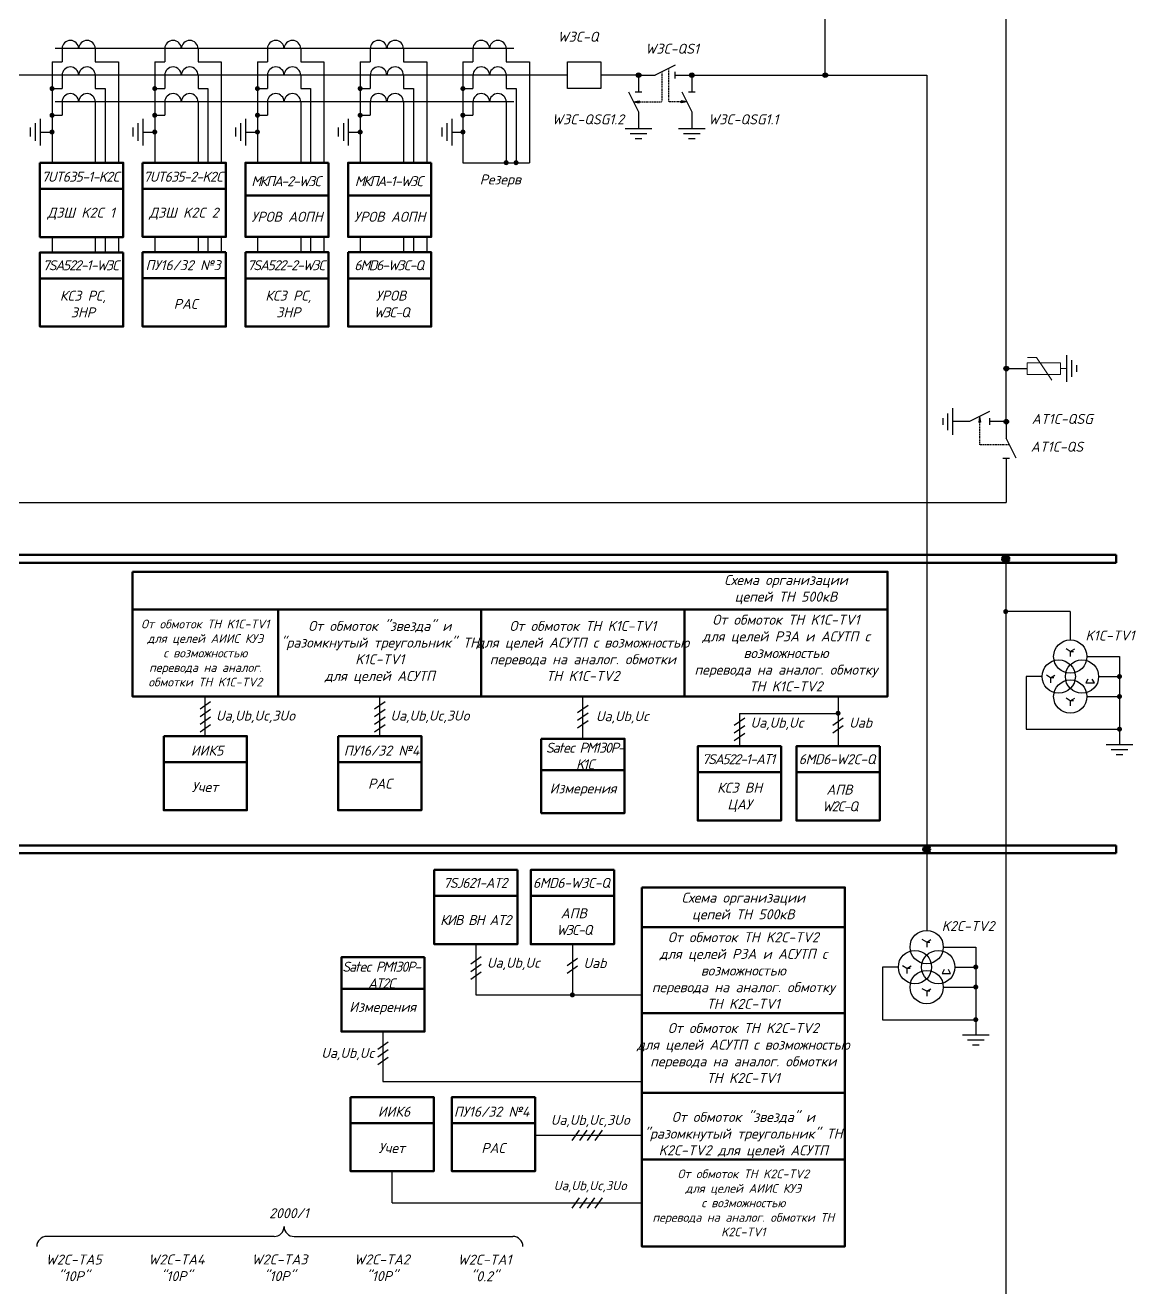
# Model space of a CAD drawing. Header units: millimetres. Extents: x -4534 to -456, y 3875 to 4716.
# Drawn here: x -4049.9 to -3833.2, y 4256.2 to 4502.6 of the extents above; entities that cross this region are included whole.
import ezdxf
from ezdxf.enums import TextEntityAlignment as Align

# ---------------------------------------------------------------- set-up
doc = ezdxf.new("R2010")
doc.units = ezdxf.units.MM
doc.linetypes.add('HIDDEN2', pattern=[0.1875, 0.125, -0.0625])
doc.layers.add('Измерения АСУТП', color=80, linetype='Continuous')
doc.layers.add('РАС АСУТП', color=50, linetype='Continuous')
doc.styles.add('ГОСТ 3.0', font='isocpeur.ttf', dxfattribs={"oblique": 15, "height": 3})

# ---------------------------------------------------------------- blocks, each defined once
blk = doc.blocks.new('*U78')
for p, q in [((0, 0), (5, 0)), ((11, 3), (5, 0)), ((11, -1), (11, 1)), ((11, 0), (16, 0))]:
    blk.add_line(p, q)
blk = doc.blocks.new('Точка')
h = blk.add_hatch(color=256)
edge = h.paths.add_edge_path()
edge.add_arc((0, 0), 0.691, 0, 360)
blk.add_circle((0, 0), 0.691)
blk = doc.blocks.new('*U90')
for p, q in [((0, 0), (5, 0)), ((11, 3), (5, 0)), ((11, -1), (11, 1)), ((11, 0), (16, 0))]:
    blk.add_line(p, q)

msp = doc.modelspace()

# ---------------------------------------------------------------- hatches: boundary and pattern name
for points in [[(-3930.11, 4487.52), (-3930.11, 4487.69), (-3930.11, 4487.86), (-3931.2, 4487.69)], [(-3920.8, 4487.69), (-3921.88, 4487.86), (-3921.88, 4487.69), (-3921.88, 4487.52)], [(-3863.81, 4425.16), (-3863.64, 4425.16), (-3863.47, 4425.16), (-3863.64, 4426.24)]]:
    msp.add_hatch(color=0).paths.add_polyline_path(points)
at = {"linetype": 'HIDDEN2'}
for points in [[(-3857.78, 4398.49, 1), (-3859.33, 4398.49, 1)], [(-3857.78, 4398.49, 1), (-3859.33, 4398.49, 1)], [(-3857.78, 4398.49, 1), (-3859.33, 4398.49, 1)], [(-3873.21, 4341.8, 1), (-3874.76, 4341.8, 1)], [(-3873.21, 4341.8, 1), (-3874.76, 4341.8, 1)], [(-3873.21, 4341.8, 1), (-3874.76, 4341.8, 1)]]:
    msp.add_hatch(color=0, dxfattribs=at).paths.add_polyline_path(points)

# ---------------------------------------------------------------- linework, layer by layer
at = {"color": 0}
for p, q in [((-3893.78, 4492.89), (-3893.78, 4562.17)), ((-3858.44, 4425.27), (-3858.44, 4507.78)), ((-4042.76, 4498.07), (-4042.76, 4495.47)), ((-4036.26, 4498.07), (-4036.26, 4495.47)), ((-4022.71, 4498.07), (-4022.71, 4495.47)), ((-4016.21, 4498.07), (-4016.21, 4495.47)), ((-4002.66, 4498.07), (-4002.66, 4495.47)), ((-3996.16, 4498.07), (-3996.16, 4495.47)), ((-3982.61, 4498.07), (-3982.61, 4495.47)), ((-3976.11, 4498.07), (-3976.11, 4495.47)), ((-3962.56, 4498.07), (-3962.56, 4495.47)), ((-3956.06, 4498.07), (-3956.06, 4495.47)), ((-4036.26, 4495.47), (-4031.72, 4495.47)), ((-4031.72, 4495.47), (-4031.72, 4475.81)), ((-4016.21, 4495.47), (-4011.67, 4495.47)), ((-4011.67, 4495.47), (-4011.67, 4475.81)), ((-3996.16, 4495.47), (-3991.62, 4495.47)), ((-3991.62, 4495.47), (-3991.62, 4475.81)), ((-3976.11, 4495.47), (-3971.57, 4495.47)), ((-3971.57, 4495.47), (-3971.57, 4475.81)), ((-3956.06, 4495.47), (-3951.52, 4495.47)), ((-3951.52, 4495.47), (-3951.52, 4475.81)), ((-3944.11, 4492.89), (-4055.28, 4492.89)), ((-4042.76, 4492.87), (-4042.76, 4490.27)), ((-4036.26, 4492.87), (-4036.26, 4490.27)), ((-4022.71, 4492.88), (-4022.71, 4490.28)), ((-4016.21, 4492.88), (-4016.21, 4490.28)), ((-4002.66, 4492.88), (-4002.66, 4490.28)), ((-3996.16, 4492.88), (-3996.16, 4490.28)), ((-3982.61, 4492.87), (-3982.61, 4490.27)), ((-3976.11, 4492.87), (-3976.11, 4490.27)), ((-3962.56, 4492.88), (-3962.56, 4490.28)), ((-3956.06, 4492.88), (-3956.06, 4490.28)), ((-3930.22, 4492.89), (-3937.61, 4492.89)), ((-3930.22, 4492.89), (-3930.22, 4489.64)), ((-3919.82, 4492.89), (-3873.98, 4492.89)), ((-3919.82, 4492.89), (-3919.82, 4489.64)), ((-3873.98, 4492.89), (-3873.98, 4342.57)), ((-4036.26, 4490.27), (-4034.33, 4490.27)), ((-4016.21, 4490.28), (-4014.28, 4490.28)), ((-3996.16, 4490.28), (-3994.23, 4490.28)), ((-3976.11, 4490.27), (-3974.18, 4490.27)), ((-3956.06, 4490.28), (-3954.13, 4490.28)), ((-3932.17, 4489.64), (-3930.22, 4485.74)), ((-3930.87, 4489.64), (-3929.57, 4489.64)), ((-3921.77, 4489.64), (-3919.82, 4485.74)), ((-3920.47, 4489.64), (-3919.17, 4489.64)), ((-4042.76, 4487.67), (-4042.76, 4485.07)), ((-4036.26, 4487.67), (-4036.26, 4475.81)), ((-4022.71, 4487.67), (-4022.71, 4485.07)), ((-4016.21, 4487.67), (-4016.21, 4475.81)), ((-4002.66, 4487.67), (-4002.66, 4485.07)), ((-3996.16, 4487.67), (-3996.16, 4475.81)), ((-3982.61, 4487.67), (-3982.61, 4485.07)), ((-3976.11, 4487.67), (-3976.11, 4475.81)), ((-3962.56, 4487.67), (-3962.56, 4485.07)), ((-3956.06, 4487.67), (-3956.06, 4475.81)), ((-3931.2, 4487.69), (-3930.11, 4487.86)), ((-3931.2, 4487.69), (-3930.11, 4487.52)), ((-3930.11, 4487.86), (-3930.11, 4487.69)), ((-3930.11, 4487.52), (-3930.11, 4487.69)), ((-3920.8, 4487.69), (-3921.88, 4487.86)), ((-3921.88, 4487.86), (-3921.88, 4487.69)), ((-3920.8, 4487.69), (-3921.88, 4487.52)), ((-3921.88, 4487.52), (-3921.88, 4487.69)), ((-3930.22, 4485.74), (-3930.22, 4482.49)), ((-3919.82, 4485.74), (-3919.82, 4482.49)), ((-4046.96, 4481.79), (-4044.71, 4481.79)), ((-4026.91, 4481.8), (-4024.66, 4481.8)), ((-4006.86, 4481.8), (-4004.61, 4481.8)), ((-3986.81, 4481.79), (-3984.56, 4481.79)), ((-3966.62, 4481.8), (-3964.51, 4481.8)), ((-3964.51, 4475.81), (-3951.52, 4475.81)), ((-4044.71, 4461.31), (-4044.71, 4458.31)), ((-4036.26, 4461.31), (-4036.26, 4458.31)), ((-4034.33, 4461.31), (-4034.33, 4458.31)), ((-4031.72, 4461.31), (-4031.72, 4458.31)), ((-4024.66, 4461.32), (-4024.66, 4458.32)), ((-4016.21, 4461.32), (-4016.21, 4458.32)), ((-4014.28, 4461.32), (-4014.28, 4458.32)), ((-4011.67, 4461.32), (-4011.67, 4458.32)), ((-4004.61, 4461.32), (-4004.61, 4458.32)), ((-3996.16, 4461.32), (-3996.16, 4458.32)), ((-3994.23, 4461.32), (-3994.23, 4458.32)), ((-3991.62, 4461.32), (-3991.62, 4458.32)), ((-3984.56, 4461.31), (-3984.56, 4458.31)), ((-3976.11, 4461.31), (-3976.11, 4458.31)), ((-3974.18, 4461.31), (-3974.18, 4458.31)), ((-3971.57, 4461.31), (-3971.57, 4458.31)), ((-3858.44, 4435.62), (-3854.35, 4435.62)), ((-3861.69, 4427.22), (-3865.59, 4425.27)), ((-3863.64, 4426.24), (-3863.81, 4425.16)), ((-3863.64, 4426.24), (-3863.47, 4425.16)), ((-3861.69, 4425.92), (-3861.69, 4424.62)), ((-3865.59, 4425.27), (-3868.84, 4425.27)), ((-3863.81, 4425.16), (-3863.64, 4425.16)), ((-3863.47, 4425.16), (-3863.64, 4425.16)), ((-3858.44, 4425.27), (-3861.69, 4425.27)), ((-3858.44, 4414.87), (-3858.44, 4409.51)), ((-4268.02, 4409.51), (-3858.44, 4409.51)), ((-3858.55, 4398.49), (-3858.55, 4246.48)), ((-3845.94, 4388.21), (-3858.55, 4388.21)), ((-3845.94, 4388.21), (-3845.94, 4382.67)), ((-3845.94, 4380.4), (-3846.78, 4380.91)), ((-3845.94, 4380.4), (-3845.09, 4380.91)), ((-3845.94, 4380.4), (-3845.94, 4379.42)), ((-3845.94, 4380.4), (-3845.29, 4380.4)), ((-3842.69, 4379.42), (-3836.35, 4379.42)), ((-3836.35, 4379.42), (-3836.35, 4362.28)), ((-3851.46, 4375.52), (-3854.56, 4375.52)), ((-3854.56, 4375.52), (-3854.56, 4365.25)), ((-3849.78, 4375.26), (-3850.62, 4375.76)), ((-3849.78, 4375.26), (-3848.94, 4375.76)), ((-3849.78, 4375.26), (-3849.78, 4374.28)), ((-3849.13, 4375.26), (-3849.78, 4375.26)), ((-3842.51, 4375.02), (-3842.93, 4374.28)), ((-3842.93, 4374.28), (-3841.25, 4374.28)), ((-3841.25, 4374.28), (-3841.67, 4375.02)), ((-3840.41, 4375.52), (-3836.35, 4375.52)), ((-3891.27, 4371.64), (-3891.27, 4361.91)), ((-3842.69, 4371.62), (-3836.35, 4371.62)), ((-3845.94, 4370.79), (-3846.78, 4371.29)), ((-3845.94, 4370.79), (-3845.09, 4371.29)), ((-3845.94, 4370.79), (-3845.94, 4369.81)), ((-3845.29, 4370.79), (-3845.94, 4370.79)), ((-3911.54, 4366.04), (-3909.5, 4367.47)), ((-3910.52, 4368.31), (-3891.27, 4368.31)), ((-3910.52, 4368.31), (-3910.52, 4361.91)), ((-3892.3, 4366.04), (-3890.25, 4367.47)), ((-3911.54, 4364.54), (-3909.5, 4365.97)), ((-3911.54, 4363.04), (-3909.5, 4364.47)), ((-3892.3, 4364.54), (-3890.25, 4365.97)), ((-3854.56, 4365.25), (-3836.35, 4365.25)), ((-3873.98, 4341.8), (-3873.98, 4325.97)), ((-3961.97, 4323.28), (-3961.97, 4313.39)), ((-3943.14, 4323.28), (-3943.14, 4313.39)), ((-3873.98, 4323.7), (-3874.83, 4324.21)), ((-3873.98, 4323.7), (-3873.14, 4324.21)), ((-3873.98, 4323.7), (-3873.98, 4322.72)), ((-3873.98, 4323.7), (-3873.33, 4323.7)), ((-3870.73, 4322.72), (-3864.4, 4322.72)), ((-3864.4, 4322.72), (-3864.4, 4305.58)), ((-3962.96, 4319.43), (-3960.91, 4320.86)), ((-3944.16, 4319.11), (-3942.11, 4320.55)), ((-3962.96, 4317.93), (-3960.91, 4319.36)), ((-3962.96, 4316.43), (-3960.91, 4317.86)), ((-3944.16, 4317.61), (-3942.11, 4319.05)), ((-3879.51, 4318.82), (-3882.61, 4318.82)), ((-3882.61, 4318.82), (-3882.61, 4308.55)), ((-3877.83, 4318.56), (-3878.67, 4319.06)), ((-3877.83, 4318.56), (-3876.99, 4319.06)), ((-3877.83, 4318.56), (-3877.83, 4317.58)), ((-3877.18, 4318.56), (-3877.83, 4318.56)), ((-3870.56, 4318.32), (-3870.98, 4317.58)), ((-3870.98, 4317.58), (-3869.3, 4317.58)), ((-3869.3, 4317.58), (-3869.72, 4318.32)), ((-3868.46, 4318.82), (-3864.4, 4318.82)), ((-3870.73, 4314.92), (-3864.4, 4314.92)), ((-3961.97, 4313.39), (-3929.59, 4313.39)), ((-3873.98, 4314.09), (-3874.83, 4314.6)), ((-3873.98, 4314.09), (-3873.14, 4314.6)), ((-3873.98, 4314.09), (-3873.98, 4313.11)), ((-3873.33, 4314.09), (-3873.98, 4314.09)), ((-3882.61, 4308.55), (-3864.4, 4308.55))]:
    msp.add_line(p, q, dxfattribs=at)
at = {"color": 0, "ltscale": 0.25}
for p, q in [((-3954.59, 4498.07), (-4044.07, 4498.07)), ((-4044.71, 4495.47), (-4042.76, 4495.47)), ((-4044.71, 4495.47), (-4044.71, 4475.81)), ((-4024.66, 4495.47), (-4022.71, 4495.47)), ((-4024.66, 4495.47), (-4024.66, 4475.81)), ((-4004.61, 4495.47), (-4002.66, 4495.47)), ((-4004.61, 4495.47), (-4004.61, 4475.81)), ((-3984.56, 4495.47), (-3982.61, 4495.47)), ((-3984.56, 4495.47), (-3984.56, 4475.81)), ((-3964.51, 4495.47), (-3962.56, 4495.47)), ((-3964.51, 4495.47), (-3964.51, 4475.81)), ((-4044.71, 4490.27), (-4042.76, 4490.27)), ((-4034.33, 4490.27), (-4034.33, 4475.81)), ((-4024.66, 4490.28), (-4022.71, 4490.28)), ((-4014.28, 4490.28), (-4014.28, 4475.81)), ((-4004.61, 4490.28), (-4002.66, 4490.28)), ((-3994.23, 4490.28), (-3994.23, 4475.81)), ((-3984.56, 4490.27), (-3982.61, 4490.27)), ((-3974.18, 4490.27), (-3974.18, 4475.81)), ((-3964.51, 4490.28), (-3962.56, 4490.28)), ((-3954.13, 4490.28), (-3954.13, 4475.81)), ((-3954.59, 4487.67), (-4044.07, 4487.67)), ((-4044.71, 4485.07), (-4042.76, 4485.07)), ((-4024.66, 4485.07), (-4022.71, 4485.07)), ((-4004.61, 4485.07), (-4002.66, 4485.07)), ((-3984.56, 4485.07), (-3982.61, 4485.07)), ((-3964.51, 4485.07), (-3962.56, 4485.07)), ((-4048.91, 4480.93), (-4048.91, 4482.66)), ((-4047.93, 4480.06), (-4047.93, 4483.53)), ((-4046.96, 4479.19), (-4046.96, 4484.39)), ((-4028.86, 4480.94), (-4028.86, 4482.67)), ((-4027.88, 4480.07), (-4027.88, 4483.54)), ((-4026.91, 4479.2), (-4026.91, 4484.4)), ((-4008.81, 4480.94), (-4008.81, 4482.67)), ((-4007.83, 4480.07), (-4007.83, 4483.54)), ((-4006.86, 4479.2), (-4006.86, 4484.4)), ((-3988.76, 4480.93), (-3988.76, 4482.66)), ((-3987.78, 4480.06), (-3987.78, 4483.53)), ((-3986.81, 4479.19), (-3986.81, 4484.39)), ((-3968.57, 4480.94), (-3968.57, 4482.67)), ((-3967.59, 4480.07), (-3967.59, 4483.54)), ((-3966.62, 4479.2), (-3966.62, 4484.4)), ((-4014.79, 4363.96), (-4014.79, 4371.76)), ((-4015.81, 4369.22), (-4013.76, 4370.65)), ((-4015.81, 4367.72), (-4013.76, 4369.15)), ((-4015.81, 4366.22), (-4013.76, 4367.65)), ((-4015.81, 4364.72), (-4013.76, 4366.15)), ((-3978.31, 4272.79), (-3978.31, 4278.96)), ((-3978.31, 4272.79), (-3929.59, 4272.79)), ((-3941.79, 4273.81), (-3943.23, 4271.77)), ((-3940.29, 4273.81), (-3941.73, 4271.77)), ((-3938.79, 4273.81), (-3940.23, 4271.77)), ((-3937.29, 4273.81), (-3938.73, 4271.77)), ((-4001.36, 4266.24), (-4045.74, 4266.24)), ((-3997.46, 4266.24), (-3954.74, 4266.24))]:
    msp.add_line(p, q, dxfattribs=at)
at = {"color": 0, "linetype": 'HIDDEN2'}
for p, q in [((-3925.67, 4493.54), (-3925.67, 4487.69)), ((-3924.37, 4494.19), (-3924.37, 4487.69)), ((-3930.11, 4487.69), (-3925.67, 4487.69)), ((-3921.88, 4487.69), (-3924.37, 4487.69)), ((-3863.64, 4425.16), (-3863.64, 4420.72)), ((-3857.79, 4420.72), (-3863.64, 4420.72))]:
    msp.add_line(p, q, dxfattribs=at)
at = {"color": 0, "lineweight": 25, "ltscale": 0.25}
for p, q in [((-3932.82, 4482.49), (-3927.62, 4482.49)), ((-3922.42, 4482.49), (-3917.22, 4482.49)), ((-3931.85, 4481.51), (-3928.6, 4481.51)), ((-3930.87, 4480.54), (-3929.57, 4480.54)), ((-3921.45, 4481.51), (-3918.2, 4481.51)), ((-3920.47, 4480.54), (-3919.17, 4480.54)), ((-3846.69, 4438.22), (-3846.69, 4433.02)), ((-3845.71, 4437.24), (-3845.71, 4433.99)), ((-3844.74, 4436.27), (-3844.74, 4434.97)), ((-3870.79, 4424.62), (-3870.79, 4425.92)), ((-3869.82, 4423.64), (-3869.82, 4426.89)), ((-3868.84, 4422.67), (-3868.84, 4427.87)), ((-3838.95, 4362.28), (-3833.75, 4362.28)), ((-3837.97, 4361.31), (-3834.72, 4361.31)), ((-3837, 4360.33), (-3835.7, 4360.33)), ((-3867, 4305.58), (-3861.8, 4305.58)), ((-3866.02, 4304.61), (-3862.77, 4304.61)), ((-3865.05, 4303.63), (-3863.75, 4303.63))]:
    msp.add_line(p, q, dxfattribs=at)
at = {"color": 0, "lineweight": 18}
for p, q in [((-3847.87, 4436.76), (-3854.35, 4436.76)), ((-3854.35, 4434.48), (-3854.35, 4436.76)), ((-3852.56, 4437.82), (-3854.33, 4437.82)), ((-3852.56, 4437.82), (-3854.33, 4437.82)), ((-3849.53, 4433.36), (-3852.56, 4437.82)), ((-3847.87, 4434.48), (-3847.87, 4436.76)), ((-3847.87, 4435.62), (-3846.69, 4435.62)), ((-3847.87, 4434.48), (-3854.35, 4434.48))]:
    msp.add_line(p, q, dxfattribs=at)
at = {"color": 0, "lineweight": 50}
for p, q in [((-4492.65, 4399.27), (-3836.99, 4399.27)), ((-3836.99, 4399.27), (-3836.99, 4397.72)), ((-3836.99, 4397.72), (-4492.65, 4397.72)), ((-4492.65, 4342.57), (-3836.99, 4342.57)), ((-3836.99, 4342.57), (-3836.99, 4341.02)), ((-3836.99, 4341.02), (-4492.65, 4341.02)), ((-3929.59, 4326.6), (-3889.95, 4326.6))]:
    msp.add_line(p, q, dxfattribs=at)
at = {"color": 0}
msp.add_lwpolyline([(-3937.61, 4490.29), (-3944.11, 4490.29), (-3944.11, 4495.49), (-3937.61, 4495.49)], close=True, dxfattribs=at)
at = {"color": 0, "ltscale": 0.25, "const_width": 0.487}
for points in [[(-4044.71, 4490.52, -1), (-4044.71, 4490.03, -1)], [(-4024.66, 4490.52, -1), (-4024.66, 4490.04, -1)], [(-4004.61, 4490.52, -1), (-4004.61, 4490.04, -1)], [(-3984.56, 4490.52, -1), (-3984.56, 4490.03, -1)], [(-3964.51, 4490.52, -1), (-3964.51, 4490.04, -1)], [(-4044.71, 4485.31, -1), (-4044.71, 4484.82, -1)], [(-4024.66, 4485.32, -1), (-4024.66, 4484.83, -1)], [(-4004.61, 4485.32, -1), (-4004.61, 4484.83, -1)], [(-3984.56, 4485.31, -1), (-3984.56, 4484.82, -1)], [(-3964.51, 4485.32, -1), (-3964.51, 4484.83, -1)], [(-4044.71, 4482.04, -1), (-4044.71, 4481.55, -1)], [(-4024.66, 4482.05, -1), (-4024.66, 4481.56, -1)], [(-4004.61, 4482.05, -1), (-4004.61, 4481.56, -1)], [(-3984.56, 4482.04, -1), (-3984.56, 4481.55, -1)], [(-3964.51, 4482.05, -1), (-3964.51, 4481.56, -1)], [(-3956.06, 4476.06, -1), (-3956.06, 4475.57, -1)], [(-3954.13, 4476.06, -1), (-3954.13, 4475.57, -1)], [(-3858.8, 4388.21, -1), (-3858.31, 4388.21, -1)], [(-3836.59, 4375.52, -1), (-3836.1, 4375.52, -1)], [(-3836.59, 4371.62, -1), (-3836.1, 4371.62, -1)], [(-3891.51, 4368.36, 1), (-3891.03, 4368.36, 1)], [(-3836.59, 4365.25, -1), (-3836.1, 4365.25, -1)], [(-3864.64, 4318.82, -1), (-3864.15, 4318.82, -1)], [(-3864.64, 4314.92, -1), (-3864.15, 4314.92, -1)], [(-3943.38, 4313.39, 1), (-3942.89, 4313.39, 1)], [(-3864.64, 4308.55, -1), (-3864.15, 4308.55, -1)]]:
    msp.add_lwpolyline(points, format="xyb", close=True, dxfattribs=at)
at = {"color": 0, "lineweight": 50, "ltscale": 0.25}
for points in [[(-4047.07, 4475.81), (-4030.82, 4475.81), (-4030.82, 4470.72), (-4047.07, 4470.72)], [(-4027.02, 4475.81), (-4010.77, 4475.81), (-4010.77, 4470.73), (-4027.02, 4470.73)], [(-3990.72, 4475.81), (-4006.97, 4475.81), (-4006.97, 4469.41), (-3990.72, 4469.41)], [(-3970.67, 4475.81), (-3986.92, 4475.81), (-3986.92, 4469.41), (-3970.67, 4469.41)], [(-4047.07, 4470.72), (-4030.82, 4470.72), (-4030.82, 4461.31), (-4047.07, 4461.31)], [(-4027.02, 4470.73), (-4010.77, 4470.73), (-4010.77, 4461.32), (-4027.02, 4461.32)], [(-3990.72, 4469.41), (-4006.97, 4469.41), (-4006.97, 4461.32), (-3990.72, 4461.32)], [(-3970.67, 4469.41), (-3986.92, 4469.41), (-3986.92, 4461.32), (-3970.67, 4461.32)], [(-4030.82, 4458.3), (-4047.07, 4458.3), (-4047.07, 4453.22), (-4030.82, 4453.22)], [(-4006.97, 4458.32), (-3990.72, 4458.32), (-3990.72, 4453.24), (-4006.97, 4453.24)], [(-3986.92, 4458.32), (-3970.67, 4458.32), (-3970.67, 4453.24), (-3986.92, 4453.24)], [(-4030.82, 4453.22), (-4047.07, 4453.22), (-4047.07, 4443.81), (-4030.82, 4443.81)], [(-4006.97, 4453.24), (-3990.72, 4453.24), (-3990.72, 4443.83), (-4006.97, 4443.83)], [(-3986.92, 4453.24), (-3970.67, 4453.24), (-3970.67, 4443.83), (-3986.92, 4443.83)], [(-4029.02, 4388.59), (-4000.56, 4388.59), (-4000.56, 4371.64), (-4029.02, 4371.64)], [(-4022.91, 4363.91), (-4006.66, 4363.91), (-4006.66, 4358.83), (-4022.91, 4358.83)], [(-3902.4, 4361.91), (-3918.65, 4361.91), (-3918.65, 4356.83), (-3902.4, 4356.83)], [(-3883.15, 4361.91), (-3899.4, 4361.91), (-3899.4, 4356.83), (-3883.15, 4356.83)], [(-4022.91, 4358.83), (-4006.66, 4358.83), (-4006.66, 4349.42), (-4022.91, 4349.42)], [(-3902.4, 4356.83), (-3918.65, 4356.83), (-3918.65, 4347.41), (-3902.4, 4347.41)], [(-3883.15, 4356.83), (-3899.4, 4356.83), (-3899.4, 4347.41), (-3883.15, 4347.41)], [(-3953.85, 4337.77), (-3970.1, 4337.77), (-3970.1, 4332.69), (-3953.85, 4332.69)], [(-3935.01, 4337.77), (-3951.26, 4337.77), (-3951.26, 4332.69), (-3935.01, 4332.69)], [(-3953.85, 4332.69), (-3970.1, 4332.69), (-3970.1, 4323.28), (-3953.85, 4323.28)], [(-3935.01, 4332.69), (-3951.26, 4332.69), (-3951.26, 4323.28), (-3935.01, 4323.28)], [(-3986.44, 4293.45), (-3970.19, 4293.45), (-3970.19, 4288.37), (-3986.44, 4288.37)], [(-3986.44, 4288.37), (-3970.19, 4288.37), (-3970.19, 4278.96), (-3986.44, 4278.96)], [(-3929.59, 4281.27), (-3889.95, 4281.27), (-3889.95, 4264.31), (-3929.59, 4264.31)]]:
    msp.add_lwpolyline(points, close=True, dxfattribs=at)
at = {"color": 0, "lineweight": 50}
for points in [[(-4029.02, 4395.99), (-3881.62, 4395.99), (-3881.62, 4388.59), (-4029.02, 4388.59)], [(-3921.27, 4388.59), (-3881.62, 4388.59), (-3881.62, 4371.64), (-3921.27, 4371.64)], [(-3929.59, 4334.37), (-3889.95, 4334.37), (-3889.95, 4309.81), (-3929.59, 4309.81)]]:
    msp.add_lwpolyline(points, close=True, dxfattribs=at)
at = {"color": 0, "linetype": 'HIDDEN2'}
for centre in [(-3858.55, 4398.49), (-3858.55, 4398.49), (-3858.55, 4398.49), (-3873.98, 4341.8), (-3873.98, 4341.8), (-3873.98, 4341.8)]:
    msp.add_circle(centre, 0.771, dxfattribs=at)
at = {"color": 0}
for centre in [(-3845.94, 4379.42), (-3848.21, 4375.52), (-3843.66, 4375.52), (-3845.94, 4371.62), (-3873.98, 4322.72), (-3876.26, 4318.82), (-3871.71, 4318.82), (-3873.98, 4314.92)]:
    msp.add_circle(centre, 3.25, dxfattribs=at)
for centre in [(-4041.13, 4498.07), (-4037.88, 4498.07), (-4021.08, 4498.07), (-4017.83, 4498.07), (-4001.03, 4498.07), (-3997.78, 4498.07), (-3980.98, 4498.07), (-3977.73, 4498.07), (-3960.93, 4498.07), (-3957.68, 4498.07), (-4021.08, 4492.88), (-4017.83, 4492.88), (-4001.03, 4492.88), (-3997.78, 4492.88), (-3960.93, 4492.88), (-3957.68, 4492.88), (-4041.13, 4492.87), (-4037.88, 4492.87), (-3980.98, 4492.87), (-3977.73, 4492.87), (-4041.13, 4487.67), (-4037.88, 4487.67), (-4021.08, 4487.67), (-4017.83, 4487.67), (-4001.03, 4487.67), (-3997.78, 4487.67), (-3980.98, 4487.67), (-3977.73, 4487.67), (-3960.93, 4487.67), (-3957.68, 4487.67)]:
    msp.add_arc(centre, 1.62, 0, 180, dxfattribs=at)
at = {"color": 0, "ltscale": 0.25}
for centre, start, end in [((-4001.36, 4268.19), 270, 0), ((-3997.46, 4268.19), 180, 270), ((-4045.74, 4264.29), 90, 180), ((-3954.74, 4264.29), 0, 90)]:
    msp.add_arc(centre, 1.95, start, end, dxfattribs=at)
at = {"layer": 'Измерения АСУТП', "color": 0}
for p, q in [((-3941.09, 4363.37), (-3941.09, 4371.76)), ((-3940.06, 4369.9), (-3942.11, 4368.47)), ((-3940.06, 4368.4), (-3942.11, 4366.97)), ((-3940.06, 4366.9), (-3942.11, 4365.47)), ((-3980.11, 4306.23), (-3980.11, 4296.5)), ((-3981.13, 4302.77), (-3979.08, 4304.21)), ((-3981.13, 4301.27), (-3979.08, 4302.71)), ((-3981.13, 4299.77), (-3979.08, 4301.21)), ((-3980.11, 4296.5), (-3929.59, 4296.5))]:
    msp.add_line(p, q, dxfattribs=at)
at = {"layer": 'Измерения АСУТП', "color": 0, "lineweight": 50}
for points in [[(-3960.91, 4388.59), (-3921.27, 4388.59), (-3921.27, 4371.64), (-3960.91, 4371.64)], [(-3929.59, 4309.81), (-3889.95, 4309.81), (-3889.95, 4294.27), (-3929.59, 4294.27)]]:
    msp.add_lwpolyline(points, close=True, dxfattribs=at)
at = {"layer": 'Измерения АСУТП', "color": 0, "lineweight": 50, "ltscale": 0.25}
for points in [[(-3949.21, 4363.37), (-3932.96, 4363.37), (-3932.96, 4357.23), (-3949.21, 4357.23)], [(-3949.21, 4357.23), (-3932.96, 4357.23), (-3932.96, 4348.88), (-3949.21, 4348.88)], [(-3971.98, 4320.73), (-3988.23, 4320.73), (-3988.23, 4314.55), (-3971.98, 4314.55)], [(-3971.98, 4314.55), (-3988.23, 4314.55), (-3988.23, 4306.23), (-3971.98, 4306.23)]]:
    msp.add_lwpolyline(points, close=True, dxfattribs=at)
at = {"layer": 'РАС АСУТП', "color": 0}
for p, q in [((-3980.73, 4363.96), (-3980.73, 4371.76)), ((-3981.76, 4369.22), (-3979.71, 4370.65)), ((-3981.76, 4367.72), (-3979.71, 4369.15)), ((-3981.76, 4366.22), (-3979.71, 4367.65)), ((-3981.76, 4364.72), (-3979.71, 4366.15)), ((-3950.41, 4285.99), (-3929.46, 4285.99)), ((-3943.19, 4284.96), (-3941.76, 4287.01)), ((-3941.69, 4284.96), (-3940.26, 4287.01)), ((-3940.19, 4284.96), (-3938.76, 4287.01)), ((-3938.69, 4284.96), (-3937.26, 4287.01))]:
    msp.add_line(p, q, dxfattribs=at)
at = {"layer": 'РАС АСУТП', "color": 0, "lineweight": 50, "ltscale": 0.25}
for points in [[(-4010.77, 4458.33), (-4027.02, 4458.33), (-4027.02, 4453.25), (-4010.77, 4453.25)], [(-4010.77, 4453.25), (-4027.02, 4453.25), (-4027.02, 4443.84), (-4010.77, 4443.84)], [(-3988.86, 4363.91), (-3972.61, 4363.91), (-3972.61, 4358.83), (-3988.86, 4358.83)], [(-3988.86, 4358.83), (-3972.61, 4358.83), (-3972.61, 4349.42), (-3988.86, 4349.42)], [(-3950.41, 4293.45), (-3966.66, 4293.45), (-3966.66, 4288.37), (-3950.41, 4288.37)], [(-3950.41, 4288.37), (-3966.66, 4288.37), (-3966.66, 4278.96), (-3950.41, 4278.96)]]:
    msp.add_lwpolyline(points, close=True, dxfattribs=at)
at = {"layer": 'РАС АСУТП', "color": 0, "lineweight": 50}
for points in [[(-4000.56, 4388.59), (-3960.91, 4388.59), (-3960.91, 4371.64), (-4000.56, 4371.64)], [(-3929.59, 4294.27), (-3889.95, 4294.27), (-3889.95, 4281.27), (-3929.59, 4281.27)]]:
    msp.add_lwpolyline(points, close=True, dxfattribs=at)

# ---------------------------------------------------------------- block references
at = {"color": 0, "xscale": 0.65, "yscale": 0.65, "zscale": 0.65}
msp.add_blockref('*U78', (-3930.22, 4492.89), dxfattribs=at)
for name, p, rotation in [('Точка', (-3930.22, 4492.89), 270), ('Точка', (-3919.82, 4492.89), 270), ('Точка', (-3893.78, 4492.89), 270), ('Точка', (-3858.44, 4435.62), 180), ('Точка', (-3858.44, 4425.27), 180), ('*U90', (-3858.44, 4425.27), 270)]:
    msp.add_blockref(name, p, dxfattribs=dict(at, rotation=rotation))

# ---------------------------------------------------------------- texts
at = {"color": 0, "lineweight": 18, "style": 'ГОСТ 3.0', "oblique": 15}
for s, p in [('K1C-TV1', (-3842.99, 4382.55)), ('K2C-TV2', (-3871.04, 4325.85))]:
    msp.add_text(s, height=1.95, dxfattribs=at).set_placement(p)
at = {"color": 0, "lineweight": 50, "ltscale": 0.25, "style": 'ГОСТ 3.0', "oblique": 15}
for height, p in [(1.95, (-4012.7, 4366.92)), (1.8, (-3946.78, 4275.27))]:
    msp.add_text('Ua,Ub,Uc,3Uo', height=height, dxfattribs=at).set_placement(p)
at = {"color": 0, "ltscale": 2, "style": 'ГОСТ 3.0', "oblique": 15}
for s, p in [('Ua,Ub,Uc', (-3908.36, 4365.54)), ('Uab', (-3889.11, 4365.54)), ('Ua,Ub,Uc', (-3959.81, 4318.68)), ('Uab', (-3940.97, 4318.62))]:
    msp.add_text(s, height=1.95, dxfattribs=at).set_placement(p)
at = {"color": 0, "style": 'ГОСТ 3.0', "oblique": 15}
msp.add_text('2000/1', height=1.95, dxfattribs=at).set_placement((-3998.46, 4270.78), align=Align.MIDDLE_CENTER)
at = {"color": 0, "lineweight": 18, "char_height": 1.95, "width": 7.2421, "style": 'ГОСТ 3.0'}
for s, insert, attachment_point in [('W3C-Q', (-3938.05, 4501.37), 3), ('W3C-QS1', (-3918.42, 4499.03), 3), ('W3C-QSG1.2', (-3933.06, 4485.25), 3), ('W3C-QSG1.1', (-3902.92, 4485.25), 3), ('Резерв', (-3961.22, 4473.51), 1), ('AT1C-QSG', (-3853.47, 4426.78), 1), ('AT1C-QS', (-3853.67, 4421.35), 1)]:
    msp.add_mtext(s, dxfattribs=dict(at, insert=insert, attachment_point=attachment_point))
at = {"color": 0, "lineweight": 30, "char_height": 1.95, "attachment_point": 5, "style": 'ГОСТ 3.0'}
for s, insert in [('{\\T0.9;7UT635-1-K2C}', (-4039.21, 4473.07)), ('{\\T0.9;7UT635-2-K2C}', (-4019.16, 4473.07)), ('{\\T0.85;МКПА-2-W3C}', (-3999.08, 4472.2)), ('{\\T0.85;МКПА-1-W3C}', (-3979.03, 4472.2)), ('{\\T0.85;7SA522-1-W3C}', (-4039.18, 4455.79)), ('{\\T0.85;7SA522-2-W3C}', (-3999.08, 4455.8)), ('{\\T0.85;6MD6-W3C-Q}', (-3979.03, 4455.8)), ('{\\T0.85;7SA522-1-AT1}', (-3910.76, 4359.39)), ('{\\T0.95;6MD6-W2C-Q}', (-3891.51, 4359.39)), ('{\\T0.95;6MD6-W3C-Q}', (-3943.37, 4335.25))]:
    msp.add_mtext(s, dxfattribs=dict(at, insert=insert))
at = {"color": 0, "char_height": 1.95, "attachment_point": 5, "style": 'ГОСТ 3.0'}
for s, insert in [('{\\C0;ДЗШ K2C 1}', (-4039.03, 4465.86)), ('{\\C0;ДЗШ K2C 2}', (-4018.98, 4465.86)), ('УРОВ АОПН', (-3998.84, 4465.26)), ('УРОВ АОПН', (-3978.79, 4465.26)), ('{\\C0;КСЗ РС, \\PЗНР}', (-4038.68, 4448.22)), ('{\\C0;КСЗ РС, \\PЗНР}', (-3998.58, 4448.24)), ('{\\C0;УРОВ\\P\\T0.85;\\C256;W3C-Q}', (-3978.53, 4448.24)), ('{\\C0;КСЗ ВН\\PЦАУ}', (-3910.49, 4351.93)), ('{\\C0;АПВ\\P\\T0.85;\\C256;W2C-Q}', (-3891.01, 4351.82)), ('{\\T0.9;7SJ621-AT2}', (-3962.13, 4335.25)), ('{\\C0;АПВ\\P\\T0.85;\\C256;W3C-Q}', (-3942.87, 4327.69)), ('{\\T0.9;КИВ ВН AT2}', (-3962.06, 4327.99))]:
    msp.add_mtext(s, dxfattribs=dict(at, insert=insert))
at = {"color": 0, "char_height": 1.95, "width": 39.6456, "attachment_point": 5, "style": 'ГОСТ 3.0'}
for s, insert in [('Схема организации \\Pцепей ТН 500кВ   ', (-3901.44, 4392.48)), ('От обмоток ТН K1C-TV1\\Pдля целей РЗА и АСУТП с возможностью \\Pперевода на аналог. обмотку\\PТН K1C-TV2', (-3901.44, 4380.11)), ('Схема организации \\Pцепей ТН 500кВ   ', (-3909.77, 4330.48)), ('От обмоток ТН K2C-TV2\\Pдля целей РЗА и АСУТП с возможностью \\Pперевода на аналог. обмотку\\PТН K2C-TV1', (-3909.77, 4318.14))]:
    msp.add_mtext(s, dxfattribs=dict(at, insert=insert))
at = {"color": 0, "lineweight": 50, "ltscale": 0.25, "char_height": 1.7, "attachment_point": 5, "style": 'ГОСТ 3.0'}
for s, insert, width in [('От обмоток ТН K1C-TV1\\Pдля целей АИИС КУЭ\\Pс возможностью \\Pперевода на аналог. обмотки ТН K1C-TV2', (-4014.79, 4380.11), 28.4619), ('От обмоток ТН K2C-TV2\\Pдля целей АИИС КУЭ\\Pс возможностью \\Pперевода на аналог. обмотки ТН K2C-TV1', (-3909.77, 4272.79), 39.6456)]:
    msp.add_mtext(s, dxfattribs=dict(at, insert=insert, width=width))
at = {"color": 0, "lineweight": 50, "ltscale": 0.25, "char_height": 1.95, "attachment_point": 5, "style": 'ГОСТ 3.0'}
for s, insert in [('ИИК5', (-4014.43, 4361.07)), ('Учет', (-4014.86, 4353.96)), ('ИИК6', (-3977.95, 4290.6)), ('Учет', (-3978.39, 4283.5))]:
    msp.add_mtext(s, dxfattribs=dict(at, insert=insert))
at = {"color": 0, "ltscale": 2, "char_height": 1.95, "width": 21.6953, "attachment_point": 5, "style": 'ГОСТ 3.0'}
for s, insert in [('W2C-TA5\\P"10P"', (-4040.48, 4260.11)), ('W2C-TA4\\P"10P"', (-4020.43, 4260.12)), ('W2C-TA3{\\C1;\\P}"10P"', (-4000.31, 4260.13)), ('W2C-TA2\\P"10P"', (-3980.33, 4260.13)), ('W2C-TA1\\P"0.2"', (-3960.28, 4260.09))]:
    msp.add_mtext(s, dxfattribs=dict(at, insert=insert))
at = {"layer": 'Измерения АСУТП', "color": 0, "ltscale": 2, "style": 'ГОСТ 3.0', "oblique": 15}
for p in [(-3938.54, 4366.81), (-3992.15, 4301.09)]:
    msp.add_text('Ua,Ub,Uc', height=1.95, dxfattribs=at).set_placement(p)
at = {"layer": 'Измерения АСУТП', "color": 0, "char_height": 1.95, "width": 39.6456, "attachment_point": 5, "style": 'ГОСТ 3.0'}
for s, insert in [('От обмоток ТН K1С-TV1\\Pдля целей АСУТП с возможностью \\Pперевода на аналог. обмотки ТН K1C-TV2', (-3941.09, 4380.52)), ('От обмоток ТН K2C-TV2 \\Pдля целей АСУТП с возможностью \\Pперевода на аналог. обмотки\\PТН K2C-TV1', (-3909.77, 4302.04))]:
    msp.add_mtext(s, dxfattribs=dict(at, insert=insert))
at = {"layer": 'Измерения АСУТП', "color": 0, "lineweight": 30, "char_height": 1.95, "attachment_point": 5, "style": 'ГОСТ 3.0'}
for s, insert in [('{\\T0.8;Satec PM130P-\\PK1C}', (-3940.73, 4360)), ('{\\T0.8;Satec PM130P-\\PAT2C}', (-3980.47, 4317.26))]:
    msp.add_mtext(s, dxfattribs=dict(at, insert=insert))
at = {"layer": 'Измерения АСУТП', "color": 0, "char_height": 1.95, "attachment_point": 5, "style": 'ГОСТ 3.0'}
for insert in [(-3941.04, 4353.42), (-3980.16, 4310.78)]:
    msp.add_mtext('Измерения', dxfattribs=dict(at, insert=insert))
at = {"layer": 'РАС АСУТП', "color": 0, "ltscale": 2, "style": 'ГОСТ 3.0', "oblique": 15}
for p in [(-3978.65, 4366.92), (-3947.37, 4288.02)]:
    msp.add_text('Ua,Ub,Uc,3Uo', height=1.95, dxfattribs=at).set_placement(p)
at = {"layer": 'РАС АСУТП', "color": 0, "lineweight": 30, "char_height": 1.95, "attachment_point": 5, "style": 'ГОСТ 3.0'}
for s, insert in [('ПУ16/32 №3', (-4019.13, 4455.81)), ('ПУ16/32 №4', (-3980.38, 4361.07)), ('ПУ16/32 №4', (-3958.89, 4290.6))]:
    msp.add_mtext(s, dxfattribs=dict(at, insert=insert))
at = {"layer": 'РАС АСУТП', "color": 0, "char_height": 1.95, "attachment_point": 5, "style": 'ГОСТ 3.0'}
for insert in [(-4018.63, 4448.25), (-3980.69, 4354.62), (-3958.58, 4283.5)]:
    msp.add_mtext('РАС', dxfattribs=dict(at, insert=insert))
at = {"layer": 'РАС АСУТП', "color": 0, "char_height": 1.95, "width": 39.6456, "attachment_point": 5, "style": 'ГОСТ 3.0'}
for s, insert in [('От обмоток "звезда" и "разомкнутый треугольник" ТН K1C-TV1\\Pдля целей АСУТП', (-3980.73, 4380.26)), ('От обмоток "звезда" и "разомкнутый треугольник" ТН K2C-TV2 для целей АСУТП', (-3909.77, 4286.05))]:
    msp.add_mtext(s, dxfattribs=dict(at, insert=insert))

doc.saveas('drawing.dxf')
